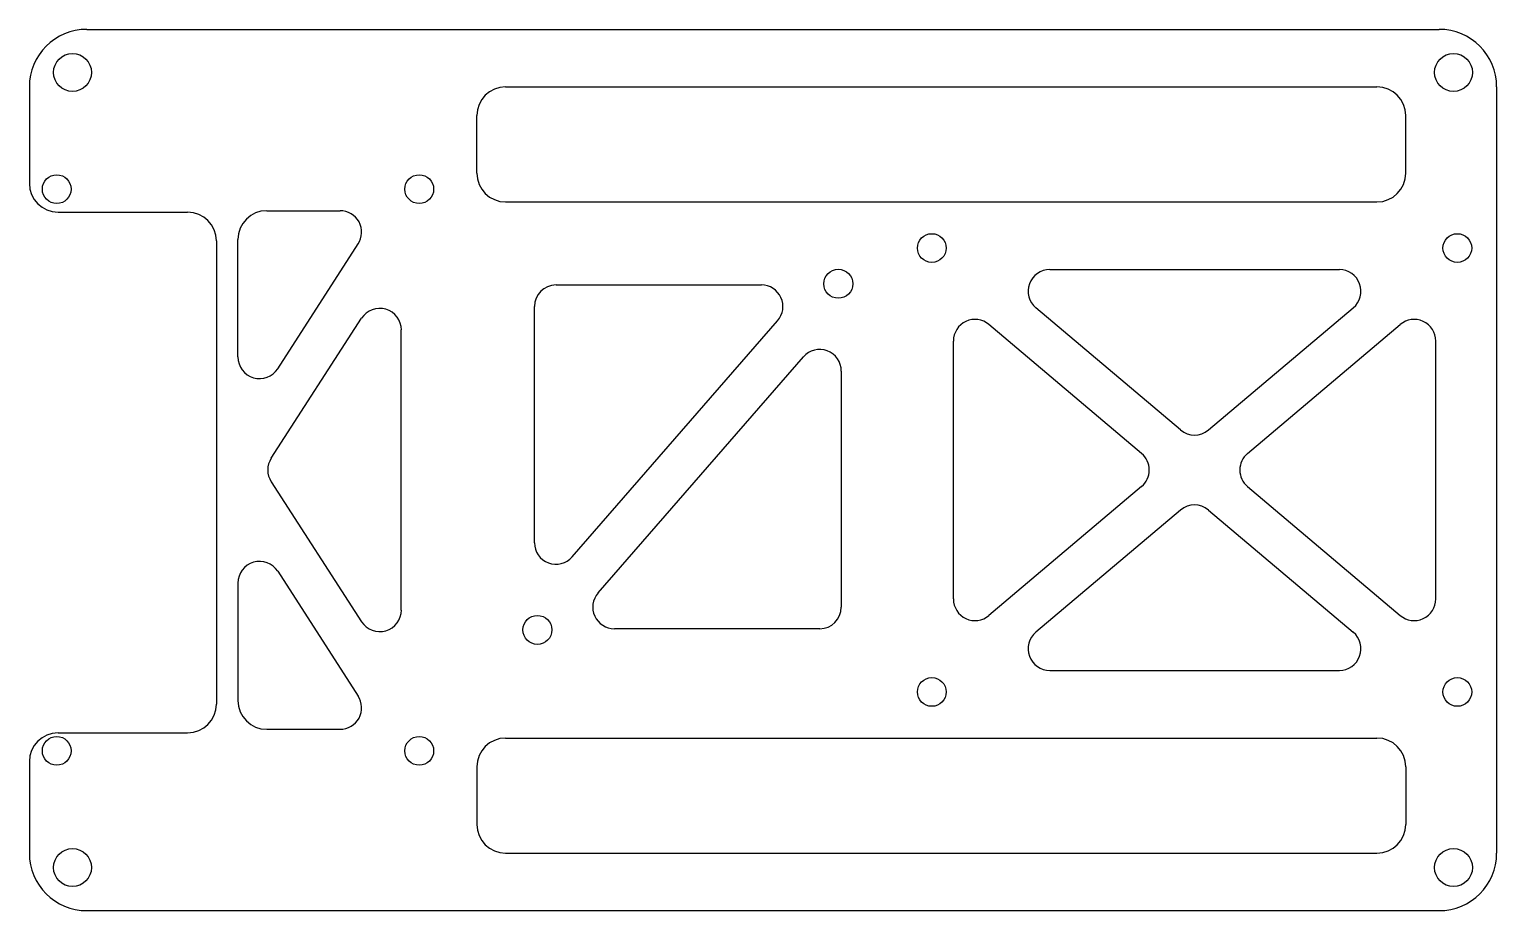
# Model space of a CAD drawing. Extents: x -3.92 to 2.45, y -0.95 to 2.88.
import ezdxf

# ---------------------------------------------------------------- set-up
doc = ezdxf.new("R2010")
doc.units = 0
doc.header["$MEASUREMENT"] = 0
doc.layers.add('VISIBLE', color=7, linetype='CONTINUOUS')

msp = doc.modelspace()

# ---------------------------------------------------------------- linework, layer by layer
at = {"layer": 'VISIBLE'}
for p, q in [((-3.671, 2.8795), (2.204, 2.8795)), ((-3.921, 2.6295), (-3.921, 2.21)), ((-1.852, 2.6295), (1.934, 2.6295)), ((2.454, 2.6295), (2.454, -0.7005)), ((-1.977, 2.2545), (-1.977, 2.5045)), ((2.059, 2.2545), (2.059, 2.5045)), ((-1.852, 2.1295), (1.934, 2.1295)), ((-3.796, 2.085), (-3.2332, 2.085)), ((-2.8895, 2.0913), (-2.5711, 2.0913)), ((-3.1082, 1.96), (-3.1082, -0.0529)), ((-3.0145, 1.4556), (-3.0145, 1.9663)), ((-2.842, 1.4048), (-2.4923, 1.9467)), ((0.5124, 1.8353), (1.7706, 1.8353)), ((-1.6328, 1.7685), (-0.7407, 1.7685)), ((-1.7265, 0.6486), (-1.7265, 1.6747)), ((1.081, 1.1384), (0.4519, 1.6699)), ((1.202, 1.1384), (1.8311, 1.6699)), ((-2.8701, 1.0153), (-2.4774, 1.624)), ((-1.562, 0.587), (-0.67, 1.6132)), ((0.9115, 1.0361), (0.248, 1.5967)), ((1.3715, 1.0361), (2.035, 1.5967)), ((-2.3049, 0.3558), (-2.3049, 1.5732)), ((0.0938, 0.4039), (0.0938, 1.5251)), ((2.1892, 0.4039), (2.1892, 1.5251)), ((-1.4501, 0.43), (-0.558, 1.4562)), ((-0.3935, 1.3947), (-0.3935, 0.3685)), ((-2.8701, 0.9137), (-2.4774, 0.305)), ((0.9115, 0.8929), (0.248, 0.3323)), ((1.3715, 0.8929), (2.035, 0.3323)), ((1.081, 0.7906), (0.4519, 0.2591)), ((1.202, 0.7906), (1.8311, 0.2591)), ((-2.842, 0.5242), (-2.4923, -0.0177)), ((-3.0145, 0.4734), (-3.0145, -0.0372)), ((-0.4872, 0.2748), (-1.3793, 0.2748)), ((0.5124, 0.0938), (1.7706, 0.0938)), ((-3.796, -0.1779), (-3.2332, -0.1779)), ((-2.8895, -0.1622), (-2.5711, -0.1622)), ((-1.852, -0.2005), (1.934, -0.2005)), ((-3.921, -0.3029), (-3.921, -0.7005)), ((-1.977, -0.3255), (-1.977, -0.5755)), ((2.059, -0.3255), (2.059, -0.5755)), ((-1.852, -0.7005), (1.934, -0.7005)), ((-3.671, -0.9505), (2.204, -0.9505))]:
    msp.add_line(p, q, dxfattribs=at)
for centre, radius in [((-3.7335, 2.692), 0.0825), ((2.2665, 2.692), 0.0825), ((-3.802, 2.185), 0.0625), ((-2.227, 2.185), 0.0625), ((0, 1.929), 0.0625), ((2.283, 1.929), 0.0625), ((-0.4063, 1.7737), 0.063), ((-1.7138, 0.2696), 0.063), ((0, 0), 0.0625), ((2.283, 0), 0.0625), ((-3.802, -0.256), 0.0625), ((-2.227, -0.256), 0.0625), ((-3.7335, -0.763), 0.0825), ((2.2665, -0.763), 0.0825)]:
    msp.add_circle(centre, radius, dxfattribs=at)
for centre, radius, start, end in [((-3.671, 2.6295), 0.25, 90, 180), ((2.204, 2.6295), 0.25, 0, 90), ((-1.852, 2.5045), 0.125, 90, 180), ((1.934, 2.5045), 0.125, 0, 90), ((-1.852, 2.2545), 0.125, 180, 270), ((1.934, 2.2545), 0.125, 270, 0), ((-3.796, 2.21), 0.125, 180, 270), ((-3.2332, 1.96), 0.125, 0, 90), ((-2.8895, 1.9663), 0.125, 90, 180), ((-2.5711, 1.9975), 0.0938, 327.16879, 90), ((0.5124, 1.7415), 0.0938, 90, 229.80417), ((1.7706, 1.7415), 0.0938, 310.19583, 90), ((-1.6328, 1.6747), 0.0938, 90, 180), ((-0.7407, 1.6747), 0.0938, 319, 90), ((-2.3986, 1.5732), 0.0938, 0, 147.16879), ((0.1875, 1.5251), 0.0938, 49.80417, 180), ((2.0955, 1.5251), 0.0938, 0, 130.19583), ((-0.4872, 1.3947), 0.0938, 0, 139), ((-2.9207, 1.4556), 0.0938, 180, 327.16879), ((1.1415, 1.21), 0.0938, 229.80417, 310.19583), ((0.851, 0.9645), 0.0938, 310.19583, 49.80417), ((1.432, 0.9645), 0.0938, 130.19583, 229.80417), ((-2.7914, 0.9645), 0.0938, 147.16879, 212.83121), ((1.1415, 0.719), 0.0938, 49.80417, 130.19583), ((-1.6328, 0.6486), 0.0938, 180, 319), ((-2.9207, 0.4734), 0.0938, 32.83121, 180), ((-1.3793, 0.3685), 0.0938, 139, 270), ((0.1875, 0.4039), 0.0938, 180, 310.19583), ((2.0955, 0.4039), 0.0938, 229.80417, 0), ((-2.3986, 0.3558), 0.0938, 212.83121, 0), ((-0.4872, 0.3685), 0.0938, 270, 0), ((0.5124, 0.1875), 0.0938, 130.19583, 270), ((1.7706, 0.1875), 0.0938, 270, 49.80417), ((-3.2332, -0.0529), 0.125, 270, 0), ((-2.8895, -0.0372), 0.125, 180, 270), ((-2.5711, -0.0685), 0.0938, 270, 32.83121), ((-3.796, -0.3029), 0.125, 90, 180), ((-1.852, -0.3255), 0.125, 90, 180), ((1.934, -0.3255), 0.125, 0, 90), ((-1.852, -0.5755), 0.125, 180, 270), ((1.934, -0.5755), 0.125, 270, 0), ((-3.671, -0.7005), 0.25, 180, 270), ((2.204, -0.7005), 0.25, 270, 0)]:
    msp.add_arc(centre, radius, start, end, dxfattribs=at)

doc.saveas('drawing.dxf')
